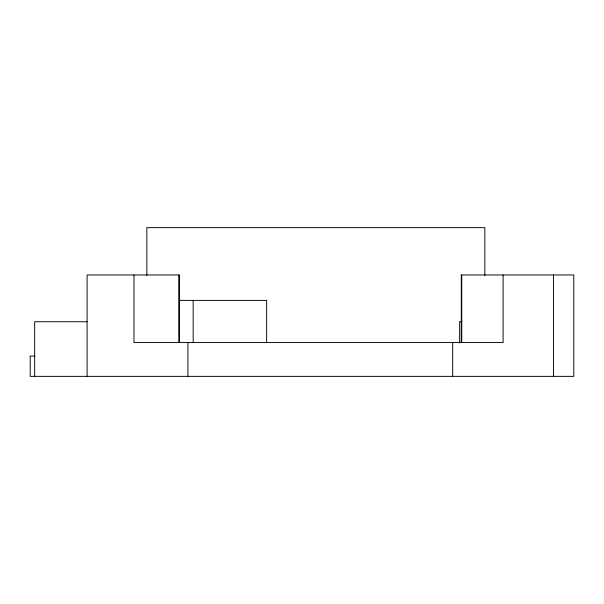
<?xml version="1.0" encoding="UTF-8"?>
<svg xmlns="http://www.w3.org/2000/svg" width="604" height="604" viewBox="0 0 604 604"><rect width="100%" height="100%" fill="white"/><g stroke="black" fill="none" stroke-linecap="round" stroke-linejoin="round"><path stroke-width="0.91" d="M179.358 300.399L266.643 300.399L266.643 342.559M87.029 321.736L34.662 321.736L34.662 376.36M461.932 321.736L459.644 321.736L459.644 342.959M34.896 356.081L30.2 356.081L30.2 376.36L573.8 376.36L573.8 274.963L461.275 274.963L461.275 342.559M553.521 274.963L553.521 376.36M503.102 274.963L503.102 342.559L133.975 342.559L133.975 274.963M484.838 275.454L484.838 227.64L146.847 227.64L146.847 275.454M461.743 274.963L461.743 342.559M452.69 342.559L452.69 376.36M193.167 300.399L193.167 342.559M187.927 342.559L187.927 376.36M179.358 342.559L179.358 274.963L87.097 274.963L87.097 376.36M178.875 274.963L178.875 342.559"/></g></svg>
